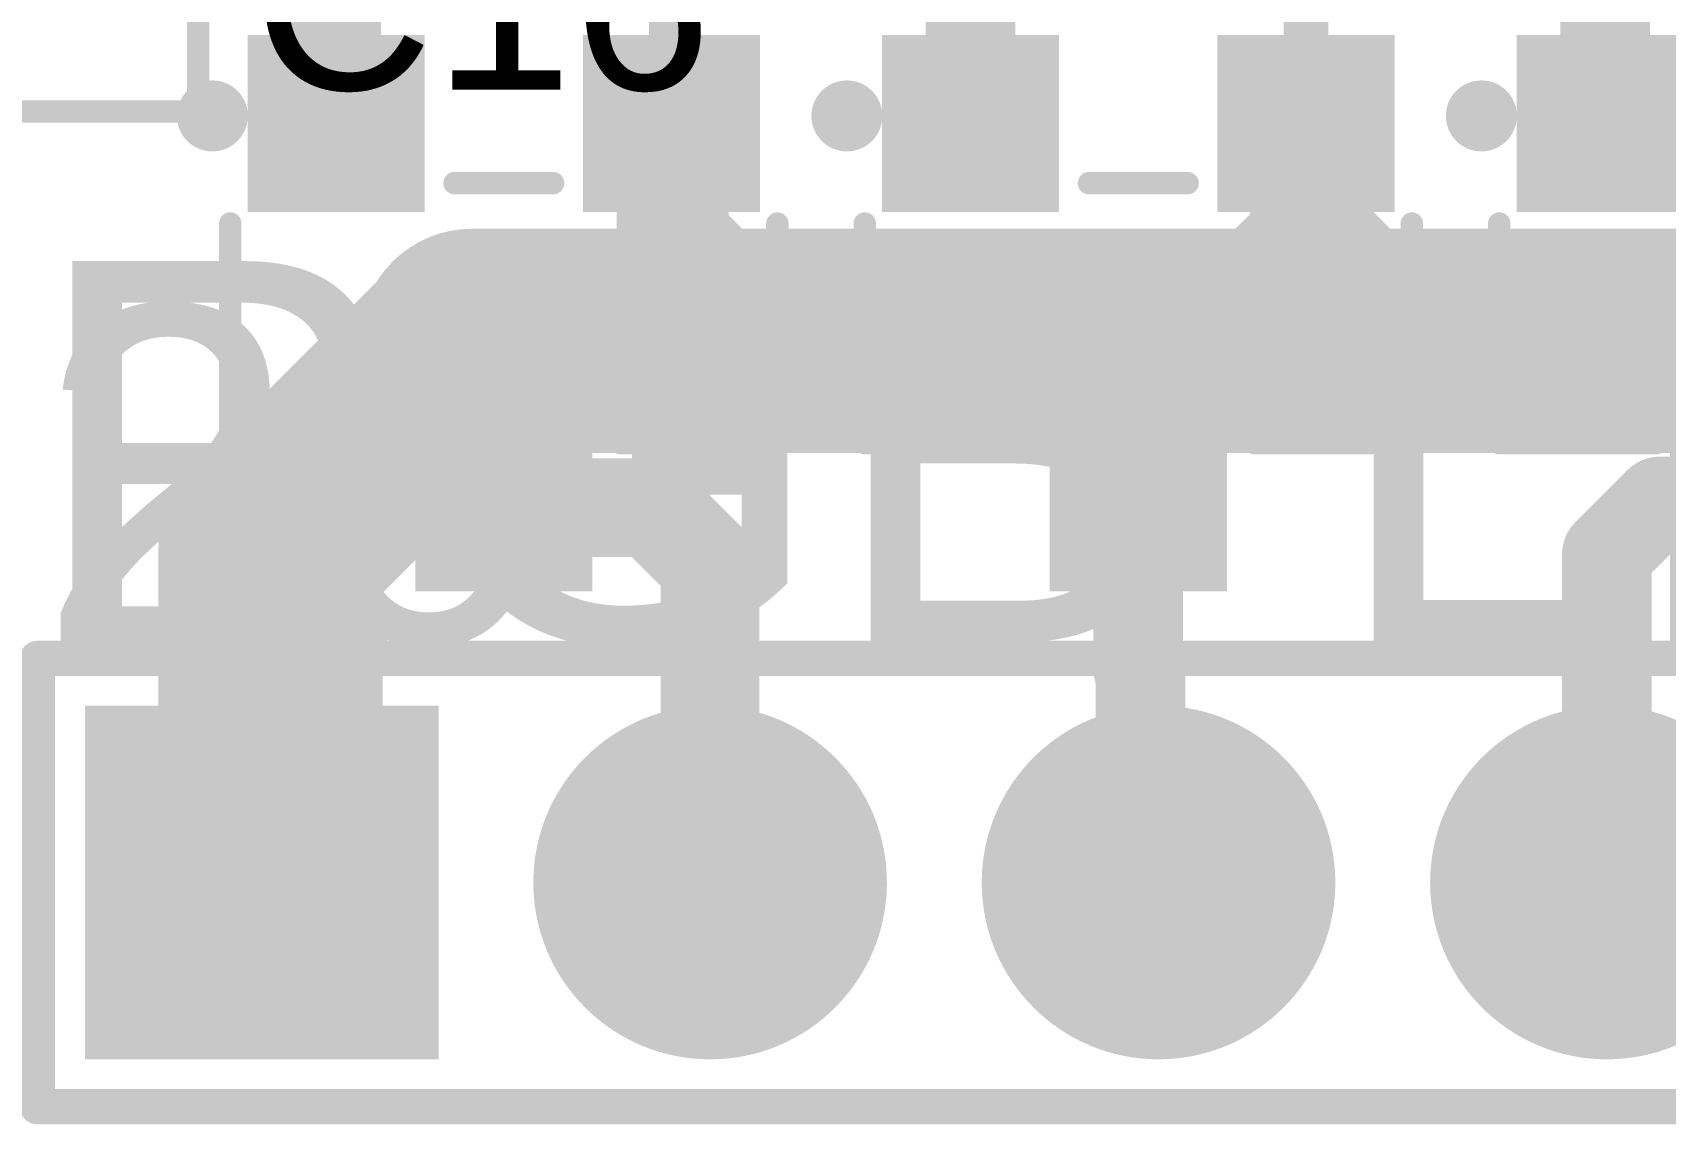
# Model space of a CAD drawing. Header units: millimetres. Extents: x 0 to 214, y 0 to 214.
# Drawn here: x 3.6401 to 4.0042, y -0.1018 to 0.1417 of the extents above; entities that cross this region are included whole.
import ezdxf

# ---------------------------------------------------------------- set-up
doc = ezdxf.new("R2010")
doc.units = ezdxf.units.MM
doc.header["$MEASUREMENT"] = 0
for name, color, linetype in [('BottomLayer', 5, 'Continuous'), ('BottomOverlay', 54, 'Continuous'), ('BottomPaste', 16, 'Continuous'), ('BottomSolder', 6, 'Continuous'), ('MultiLayer', 9, 'Continuous'), ('PadHoleLayer', 156, 'Continuous'), ('TopLayer', 1, 'Continuous'), ('TopOverlay', 2, 'Continuous'), ('TopSolder', 216, 'Continuous')]:
    doc.layers.add(name, color=color, linetype=linetype)
doc.styles.add('Arial', font='', dxfattribs={"height": 0.2})
doc.styles.get('Arial').set_extended_font_data('Arial')

# ---------------------------------------------------------------- blocks, each defined once
blk = doc.blocks.new('SOT23_3_B_115')
at = {"layer": 'BottomLayer'}
for points in [[(-0.02166, 0.02657), (-0.05316, 0.02657), (-0.05316, 0.05807), (-0.02166, 0.05807)], [(0.05314, 0.02657), (0.02165, 0.02657), (0.02165, 0.05807), (0.05314, 0.05807)], [(0.01574, -0.05807), (-0.01575, -0.05807), (-0.01575, -0.02657), (0.01574, -0.02657)]]:
    blk.add_hatch(color=5, dxfattribs=at).paths.add_polyline_path(points)
at = {"layer": 'BottomPaste'}
for points in [[(-0.02166, 0.02657), (-0.05316, 0.02657), (-0.05316, 0.05807), (-0.02166, 0.05807)], [(0.05314, 0.02657), (0.02165, 0.02657), (0.02165, 0.05807), (0.05314, 0.05807)], [(0.01574, -0.05807), (-0.01575, -0.05807), (-0.01575, -0.02657), (0.01574, -0.02657)]]:
    blk.add_hatch(color=16, dxfattribs=at).paths.add_polyline_path(points)
at = {"layer": 'BottomSolder'}
for points in [[(-0.01766, 0.02257), (-0.05716, 0.02257), (-0.05716, 0.06207), (-0.01766, 0.06207)], [(0.05714, 0.02257), (0.01765, 0.02257), (0.01765, 0.06207), (0.05714, 0.06207)], [(0.01974, -0.06207), (-0.01975, -0.06207), (-0.01975, -0.02257), (0.01974, -0.02257)]]:
    blk.add_hatch(color=6, dxfattribs=at).paths.add_polyline_path(points)
at = {"layer": 'BottomOverlay'}
for points, const_width in [([(-0.062, 0.044, 1), (-0.068, 0.044, 1)], 0.00984), ([(-0.07046, 0.044, 1), (-0.06554, 0.044, 1)], 0.00492), ([(-0.06446, 0.044, 1), (-0.05954, 0.044, 1)], 0.00492), ([(-0.01226, 0.029, 1), (-0.00976, 0.029, 1)], 0.0025), ([(0.00974, 0.029, 1), (0.01224, 0.029, 1)], 0.0025), ([(-0.06226, 0.02, 1), (-0.05976, 0.02, 1)], 0.0025), ([(0.05974, 0.02, 1), (0.06224, 0.02, 1)], 0.0025), ([(-0.06226, -0.029, 1), (-0.05976, -0.029, 1)], 0.0025), ([(-0.06226, -0.029, 1), (-0.05976, -0.029, 1)], 0.0025), ([(-0.02726, -0.029, 1), (-0.02476, -0.029, 1)], 0.0025), ([(0.02474, -0.029, 1), (0.02724, -0.029, 1)], 0.0025), ([(0.05974, -0.029, 1), (0.06224, -0.029, 1)], 0.0025), ([(0.05974, -0.029, 1), (0.06224, -0.029, 1)], 0.0025)]:
    blk.add_lwpolyline(points, format="xyb", close=True, dxfattribs=dict(at, const_width=const_width))
at = {"layer": 'BottomOverlay', "const_width": 0.005}
for points in [[(-0.01101, 0.029), (0.01099, 0.029)], [(-0.06101, -0.029), (-0.06101, 0.02)], [(0.06099, -0.029), (0.06099, 0.02)], [(-0.06101, -0.029), (-0.02601, -0.029)], [(0.02599, -0.029), (0.06099, -0.029)]]:
    blk.add_lwpolyline(points, dxfattribs=at)
blk = doc.blocks.new('SOT23_3_B_116')
at = {"layer": 'BottomLayer'}
for points in [[(-0.02166, 0.02657), (-0.05316, 0.02657), (-0.05316, 0.05807), (-0.02166, 0.05807)], [(0.05314, 0.02657), (0.02165, 0.02657), (0.02165, 0.05807), (0.05314, 0.05807)], [(0.01574, -0.05807), (-0.01575, -0.05807), (-0.01575, -0.02657), (0.01574, -0.02657)]]:
    blk.add_hatch(color=5, dxfattribs=at).paths.add_polyline_path(points)
at = {"layer": 'BottomPaste'}
for points in [[(-0.02166, 0.02657), (-0.05316, 0.02657), (-0.05316, 0.05807), (-0.02166, 0.05807)], [(0.05314, 0.02657), (0.02165, 0.02657), (0.02165, 0.05807), (0.05314, 0.05807)], [(0.01574, -0.05807), (-0.01575, -0.05807), (-0.01575, -0.02657), (0.01574, -0.02657)]]:
    blk.add_hatch(color=16, dxfattribs=at).paths.add_polyline_path(points)
at = {"layer": 'BottomSolder'}
for points in [[(-0.01766, 0.02257), (-0.05716, 0.02257), (-0.05716, 0.06207), (-0.01766, 0.06207)], [(0.05714, 0.02257), (0.01765, 0.02257), (0.01765, 0.06207), (0.05714, 0.06207)], [(0.01974, -0.06207), (-0.01975, -0.06207), (-0.01975, -0.02257), (0.01974, -0.02257)]]:
    blk.add_hatch(color=6, dxfattribs=at).paths.add_polyline_path(points)
at = {"layer": 'BottomOverlay'}
for points, const_width in [([(-0.062, 0.044, 1), (-0.068, 0.044, 1)], 0.00984), ([(-0.07046, 0.044, 1), (-0.06554, 0.044, 1)], 0.00492), ([(-0.06446, 0.044, 1), (-0.05954, 0.044, 1)], 0.00492), ([(-0.01226, 0.029, 1), (-0.00976, 0.029, 1)], 0.0025), ([(0.00974, 0.029, 1), (0.01224, 0.029, 1)], 0.0025), ([(-0.06226, 0.02, 1), (-0.05976, 0.02, 1)], 0.0025), ([(0.05974, 0.02, 1), (0.06224, 0.02, 1)], 0.0025), ([(-0.06226, -0.029, 1), (-0.05976, -0.029, 1)], 0.0025), ([(-0.06226, -0.029, 1), (-0.05976, -0.029, 1)], 0.0025), ([(-0.02726, -0.029, 1), (-0.02476, -0.029, 1)], 0.0025), ([(0.02474, -0.029, 1), (0.02724, -0.029, 1)], 0.0025), ([(0.05974, -0.029, 1), (0.06224, -0.029, 1)], 0.0025), ([(0.05974, -0.029, 1), (0.06224, -0.029, 1)], 0.0025)]:
    blk.add_lwpolyline(points, format="xyb", close=True, dxfattribs=dict(at, const_width=const_width))
at = {"layer": 'BottomOverlay', "const_width": 0.005}
for points in [[(-0.01101, 0.029), (0.01099, 0.029)], [(-0.06101, -0.029), (-0.06101, 0.02)], [(0.06099, -0.029), (0.06099, 0.02)], [(-0.06101, -0.029), (-0.02601, -0.029)], [(0.02599, -0.029), (0.06099, -0.029)]]:
    blk.add_lwpolyline(points, dxfattribs=at)
blk = doc.blocks.new('SOT23_3_B_117')
at = {"layer": 'BottomLayer'}
for points in [[(-0.02166, 0.02657), (-0.05316, 0.02657), (-0.05316, 0.05807), (-0.02166, 0.05807)], [(0.05314, 0.02657), (0.02165, 0.02657), (0.02165, 0.05807), (0.05314, 0.05807)], [(0.01574, -0.05807), (-0.01575, -0.05807), (-0.01575, -0.02657), (0.01574, -0.02657)]]:
    blk.add_hatch(color=5, dxfattribs=at).paths.add_polyline_path(points)
at = {"layer": 'BottomPaste'}
for points in [[(-0.02166, 0.02657), (-0.05316, 0.02657), (-0.05316, 0.05807), (-0.02166, 0.05807)], [(0.05314, 0.02657), (0.02165, 0.02657), (0.02165, 0.05807), (0.05314, 0.05807)], [(0.01574, -0.05807), (-0.01575, -0.05807), (-0.01575, -0.02657), (0.01574, -0.02657)]]:
    blk.add_hatch(color=16, dxfattribs=at).paths.add_polyline_path(points)
at = {"layer": 'BottomSolder'}
for points in [[(-0.01766, 0.02257), (-0.05716, 0.02257), (-0.05716, 0.06207), (-0.01766, 0.06207)], [(0.05714, 0.02257), (0.01765, 0.02257), (0.01765, 0.06207), (0.05714, 0.06207)], [(0.01974, -0.06207), (-0.01975, -0.06207), (-0.01975, -0.02257), (0.01974, -0.02257)]]:
    blk.add_hatch(color=6, dxfattribs=at).paths.add_polyline_path(points)
at = {"layer": 'BottomOverlay'}
for points, const_width in [([(-0.062, 0.044, 1), (-0.068, 0.044, 1)], 0.00984), ([(-0.07046, 0.044, 1), (-0.06554, 0.044, 1)], 0.00492), ([(-0.06446, 0.044, 1), (-0.05954, 0.044, 1)], 0.00492), ([(-0.01226, 0.029, 1), (-0.00976, 0.029, 1)], 0.0025), ([(0.00974, 0.029, 1), (0.01224, 0.029, 1)], 0.0025), ([(-0.06226, 0.02, 1), (-0.05976, 0.02, 1)], 0.0025), ([(0.05974, 0.02, 1), (0.06224, 0.02, 1)], 0.0025), ([(-0.06226, -0.029, 1), (-0.05976, -0.029, 1)], 0.0025), ([(-0.06226, -0.029, 1), (-0.05976, -0.029, 1)], 0.0025), ([(-0.02726, -0.029, 1), (-0.02476, -0.029, 1)], 0.0025), ([(0.02474, -0.029, 1), (0.02724, -0.029, 1)], 0.0025), ([(0.05974, -0.029, 1), (0.06224, -0.029, 1)], 0.0025), ([(0.05974, -0.029, 1), (0.06224, -0.029, 1)], 0.0025)]:
    blk.add_lwpolyline(points, format="xyb", close=True, dxfattribs=dict(at, const_width=const_width))
at = {"layer": 'BottomOverlay', "const_width": 0.005}
for points in [[(-0.01101, 0.029), (0.01099, 0.029)], [(-0.06101, -0.029), (-0.06101, 0.02)], [(0.06099, -0.029), (0.06099, 0.02)], [(-0.06101, -0.029), (-0.02601, -0.029)], [(0.02599, -0.029), (0.06099, -0.029)]]:
    blk.add_lwpolyline(points, dxfattribs=at)
blk = doc.blocks.new('VT1H471MI135000CE0_136')
at = {"layer": 'TopOverlay', "const_width": 0.005}
for points in [[(0.26758, -0.268), (0.26758, -0.042)], [(-0.13578, -0.268), (0.26758, -0.268)]]:
    blk.add_lwpolyline(points, dxfattribs=at)
at = {"layer": 'TopOverlay', "const_width": 0.0025}
blk.add_lwpolyline([(0.26633, -0.268, 1), (0.26883, -0.268, 1)], format="xyb", close=True, dxfattribs=at)
blk.add_lwpolyline([(0.26633, -0.268, 1), (0.26883, -0.268, 1)], format="xyb", close=True, dxfattribs=at)
blk = doc.blocks.new('HDR1X4_166')
at = {"layer": 'BottomLayer'}
blk.add_hatch(color=5, dxfattribs=at).paths.add_polyline_path([(-0.03543, 0.03543), (0.03543, 0.03543), (0.03543, -0.03543), (-0.03543, -0.03543)])
h = blk.add_hatch(color=5, dxfattribs=at)
edge = h.paths.add_edge_path()
edge.add_arc((0.1, 0), 0.03543, 0, 360)
h = blk.add_hatch(color=5, dxfattribs=at)
edge = h.paths.add_edge_path()
edge.add_arc((0.2, 0), 0.03543, 0, 360)
h = blk.add_hatch(color=5, dxfattribs=at)
edge = h.paths.add_edge_path()
edge.add_arc((0.3, 0), 0.03543, 0, 360)
at = {"layer": 'BottomSolder'}
blk.add_hatch(color=6, dxfattribs=at).paths.add_polyline_path([(-0.03943, 0.03943), (0.03943, 0.03943), (0.03943, -0.03943), (-0.03943, -0.03943)])
h = blk.add_hatch(color=6, dxfattribs=at)
edge = h.paths.add_edge_path()
edge.add_arc((0.1, 0), 0.03943, 0, 360)
h = blk.add_hatch(color=6, dxfattribs=at)
edge = h.paths.add_edge_path()
edge.add_arc((0.2, 0), 0.03943, 0, 360)
h = blk.add_hatch(color=6, dxfattribs=at)
edge = h.paths.add_edge_path()
edge.add_arc((0.3, 0), 0.03943, 0, 360)
at = {"layer": 'MultiLayer'}
blk.add_hatch(color=9, dxfattribs=at).paths.add_polyline_path([(-0.03543, 0.03543), (0.03543, 0.03543), (0.03543, -0.03543), (-0.03543, -0.03543)])
h = blk.add_hatch(color=9, dxfattribs=at)
edge = h.paths.add_edge_path()
edge.add_arc((0.1, 0), 0.03543, 0, 360)
h = blk.add_hatch(color=9, dxfattribs=at)
edge = h.paths.add_edge_path()
edge.add_arc((0.2, 0), 0.03543, 0, 360)
h = blk.add_hatch(color=9, dxfattribs=at)
edge = h.paths.add_edge_path()
edge.add_arc((0.3, 0), 0.03543, 0, 360)
at = {"layer": 'PadHoleLayer'}
h = blk.add_hatch(color=156, dxfattribs=at)
edge = h.paths.add_edge_path()
edge.add_arc((0, 0), 0.0187, 0, 360)
h = blk.add_hatch(color=156, dxfattribs=at)
edge = h.paths.add_edge_path()
edge.add_arc((0.1, 0), 0.0187, 0, 360)
h = blk.add_hatch(color=156, dxfattribs=at)
edge = h.paths.add_edge_path()
edge.add_arc((0.2, 0), 0.0187, 0, 360)
h = blk.add_hatch(color=156, dxfattribs=at)
edge = h.paths.add_edge_path()
edge.add_arc((0.3, 0), 0.0187, 0, 360)
at = {"layer": 'TopLayer'}
blk.add_hatch(color=1, dxfattribs=at).paths.add_polyline_path([(-0.03543, 0.03543), (0.03543, 0.03543), (0.03543, -0.03543), (-0.03543, -0.03543)])
h = blk.add_hatch(color=1, dxfattribs=at)
edge = h.paths.add_edge_path()
edge.add_arc((0.1, 0), 0.03543, 0, 360)
h = blk.add_hatch(color=1, dxfattribs=at)
edge = h.paths.add_edge_path()
edge.add_arc((0.2, 0), 0.03543, 0, 360)
h = blk.add_hatch(color=1, dxfattribs=at)
edge = h.paths.add_edge_path()
edge.add_arc((0.3, 0), 0.03543, 0, 360)
at = {"layer": 'TopSolder'}
blk.add_hatch(color=216, dxfattribs=at).paths.add_polyline_path([(-0.03943, 0.03943), (0.03943, 0.03943), (0.03943, -0.03943), (-0.03943, -0.03943)])
h = blk.add_hatch(color=216, dxfattribs=at)
edge = h.paths.add_edge_path()
edge.add_arc((0.1, 0), 0.03943, 0, 360)
h = blk.add_hatch(color=216, dxfattribs=at)
edge = h.paths.add_edge_path()
edge.add_arc((0.2, 0), 0.03943, 0, 360)
h = blk.add_hatch(color=216, dxfattribs=at)
edge = h.paths.add_edge_path()
edge.add_arc((0.3, 0), 0.03943, 0, 360)
at = {"layer": 'TopOverlay', "const_width": 0.00787}
for points in [[(-0.05, 0.05), (0.35, 0.05)], [(-0.05, -0.05), (-0.05, 0.05)], [(-0.05, -0.05), (0.35, -0.05)]]:
    blk.add_lwpolyline(points, dxfattribs=at)
at = {"layer": 'TopOverlay', "const_width": 0.00394}
for points in [[(-0.05197, 0.05, 1), (-0.04803, 0.05, 1)], [(-0.05197, 0.05, 1), (-0.04803, 0.05, 1)], [(-0.05197, -0.05, 1), (-0.04803, -0.05, 1)], [(-0.05197, -0.05, 1), (-0.04803, -0.05, 1)]]:
    blk.add_lwpolyline(points, format="xyb", close=True, dxfattribs=at)

msp = doc.modelspace()

# ---------------------------------------------------------------- linework, layer by layer
at = {"layer": 'BottomLayer'}
for points, const_width in [([(3.70773, 0.1215), (3.70773, 0.16917)], 0.02), ([(3.84923, 0.1215), (3.84923, 0.16917)], 0.02), ([(3.99073, 0.1215), (3.99073, 0.16917)], 0.02), ([(3.78254, 0.1215), (3.78254, 0.14724)], 0.01), ([(3.92404, 0.1215), (3.92404, 0.14724)], 0.01), ([(3.78254, 0.1215), (3.78578, 0.11825)], 0.025), ([(3.92079, 0.11825), (3.92404, 0.1215)], 0.025), ([(3.92404, 0.09907), (3.92404, 0.1215)], 0.025), ([(3.78278, 0.09582), (3.78278, 0.11825)], 0.025), ([(3.92404, 0.09607), (3.92404, 0.09907)], 0.025), ([(3.92404, 0.09907), (3.94168, 0.08142)], 0.025), ([(3.78278, 0.09582), (3.80043, 0.07817)], 0.025), ([(3.90614, 0.07817), (3.92404, 0.09607)], 0.025), ([(3.94168, 0.08142), (4.0474, 0.08142)], 0.025), ([(3.80043, 0.07817), (3.90614, 0.07817)], 0.025), ([(3.74513, 0.03685), (3.74618, 0.0358)], 0.022), ([(3.74618, 0.0358), (3.77825, 0.0358)], 0.022), ([(3.77825, 0.0358), (3.79114, 0.02292)], 0.022), ([(3.88663, -0.00032), (3.88663, 0.03685)], 0.02), ([(3.99114, 0.02546), (4.00286, 0.03717)], 0.02), ([(4.00286, 0.03717), (4.02781, 0.03717)], 0.02), ([(3.79114, -0.04783), (3.79114, 0.02292)], 0.022), ([(3.99114, -0.04783), (3.99114, 0.02546)], 0.02), ([(3.88663, -0.00032), (3.88714, -0.00083)], 0.02), ([(3.88714, -0.04383), (3.88714, -0.00083)], 0.02), ([(3.88714, -0.04383), (3.89114, -0.04783)], 0.02)]:
    msp.add_lwpolyline(points, dxfattribs=dict(at, const_width=const_width))
for points, const_width in [([(3.70273, 0.1215, 1), (3.71273, 0.1215, 1)], 0.01), ([(3.77629, 0.1215, 1), (3.78879, 0.1215, 1)], 0.0125), ([(3.84423, 0.1215, 1), (3.85423, 0.1215, 1)], 0.01), ([(3.91779, 0.1215, 1), (3.93029, 0.1215, 1)], 0.0125), ([(3.91779, 0.1215, 1), (3.93029, 0.1215, 1)], 0.0125), ([(3.98573, 0.1215, 1), (3.99573, 0.1215, 1)], 0.01), ([(3.77653, 0.11825, 1), (3.78903, 0.11825, 1)], 0.0125), ([(3.77953, 0.11825, 1), (3.79203, 0.11825, 1)], 0.0125), ([(3.91454, 0.11825, 1), (3.92704, 0.11825, 1)], 0.0125), ([(3.78004, 0.1215, 1), (3.78504, 0.1215, 1)], 0.005), ([(3.92154, 0.1215, 1), (3.92654, 0.1215, 1)], 0.005), ([(3.91779, 0.09907, 1), (3.93029, 0.09907, 1)], 0.0125), ([(3.91779, 0.09907, 1), (3.93029, 0.09907, 1)], 0.0125), ([(3.91779, 0.09907, 1), (3.93029, 0.09907, 1)], 0.0125), ([(3.77653, 0.09582, 1), (3.78903, 0.09582, 1)], 0.0125), ([(3.77653, 0.09582, 1), (3.78903, 0.09582, 1)], 0.0125), ([(3.91779, 0.09607, 1), (3.93029, 0.09607, 1)], 0.0125), ([(3.91779, 0.09607, 1), (3.93029, 0.09607, 1)], 0.0125), ([(3.93543, 0.08142, 1), (3.94793, 0.08142, 1)], 0.0125), ([(3.93543, 0.08142, 1), (3.94793, 0.08142, 1)], 0.0125), ([(3.79418, 0.07817, 1), (3.80668, 0.07817, 1)], 0.0125), ([(3.79418, 0.07817, 1), (3.80668, 0.07817, 1)], 0.0125), ([(3.89989, 0.07817, 1), (3.91239, 0.07817, 1)], 0.0125), ([(3.89989, 0.07817, 1), (3.91239, 0.07817, 1)], 0.0125), ([(3.73963, 0.03685, 1), (3.75063, 0.03685, 1)], 0.011), ([(3.74068, 0.0358, 1), (3.75168, 0.0358, 1)], 0.011), ([(3.74068, 0.0358, 1), (3.75168, 0.0358, 1)], 0.011), ([(3.77275, 0.0358, 1), (3.78375, 0.0358, 1)], 0.011), ([(3.77275, 0.0358, 1), (3.78375, 0.0358, 1)], 0.011), ([(3.88163, 0.03685, 1), (3.89163, 0.03685, 1)], 0.01), ([(3.99786, 0.03717, 1), (4.00786, 0.03717, 1)], 0.01), ([(3.99786, 0.03717, 1), (4.00786, 0.03717, 1)], 0.01), ([(3.78564, 0.02292, 1), (3.79664, 0.02292, 1)], 0.011), ([(3.78564, 0.02292, 1), (3.79664, 0.02292, 1)], 0.011), ([(3.98614, 0.02546, 1), (3.99614, 0.02546, 1)], 0.01), ([(3.98614, 0.02546, 1), (3.99614, 0.02546, 1)], 0.01), ([(3.88163, -0.00032, 1), (3.89163, -0.00032, 1)], 0.01), ([(3.88163, -0.00032, 1), (3.89163, -0.00032, 1)], 0.01), ([(3.88214, -0.00083, 1), (3.89214, -0.00083, 1)], 0.01), ([(3.88214, -0.00083, 1), (3.89214, -0.00083, 1)], 0.01), ([(3.88214, -0.04383, 1), (3.89214, -0.04383, 1)], 0.01), ([(3.88214, -0.04383, 1), (3.89214, -0.04383, 1)], 0.01), ([(3.78564, -0.04783, 1), (3.79664, -0.04783, 1)], 0.011), ([(3.88614, -0.04783, 1), (3.89614, -0.04783, 1)], 0.01), ([(3.98614, -0.04783, 1), (3.99614, -0.04783, 1)], 0.01)]:
    msp.add_lwpolyline(points, format="xyb", close=True, dxfattribs=dict(at, const_width=const_width))
at = {"layer": 'TopLayer', "const_width": 0.05}
for points in [[(3.69312, 0.02712), (3.738, 0.072)], [(3.738, 0.073), (4.078, 0.073)], [(3.69312, -0.03739), (3.69312, 0.02712)], [(3.69114, -0.03938), (3.69312, -0.03739)], [(3.69114, -0.04783), (3.69114, -0.03938)]]:
    msp.add_lwpolyline(points, dxfattribs=at)
at = {"layer": 'TopLayer', "const_width": 0.025}
for points in [[(3.7255, 0.073, 1), (3.7505, 0.073, 1)], [(3.7255, 0.072, 1), (3.7505, 0.072, 1)], [(3.68062, 0.02712, 1), (3.70562, 0.02712, 1)], [(3.68062, 0.02712, 1), (3.70562, 0.02712, 1)], [(3.67864, -0.03938, 1), (3.70364, -0.03938, 1)], [(3.67864, -0.03938, 1), (3.70364, -0.03938, 1)], [(3.68062, -0.03739, 1), (3.70562, -0.03739, 1)], [(3.68062, -0.03739, 1), (3.70562, -0.03739, 1)], [(3.67864, -0.04783, 1), (3.70364, -0.04783, 1)]]:
    msp.add_lwpolyline(points, format="xyb", close=True, dxfattribs=at)

# ---------------------------------------------------------------- block references
for name, p in [('VT1H471MI135000CE0_136', (3.4094, 0.39213)), ('SOT23_3_B_117', (3.74514, 0.07917)), ('SOT23_3_B_116', (3.88664, 0.07917)), ('SOT23_3_B_115', (4.02814, 0.07917)), ('HDR1X4_166', (3.69114, -0.04783))]:
    msp.add_blockref(name, p)

# ---------------------------------------------------------------- texts
at = {"layer": 'TopOverlay', "style": 'Arial'}
msp.add_text('C16', height=0.04, dxfattribs=at).set_placement((3.68902, 0.12901))
for s, height, p in [('RGB LED', 0.085, (3.63914, 0.00578)), ('DS18B20', 0.075, (3.30914, 0.00567))]:
    msp.add_text(s, height=height, rotation=360, dxfattribs=at).set_placement(p)

doc.saveas('drawing.dxf')
